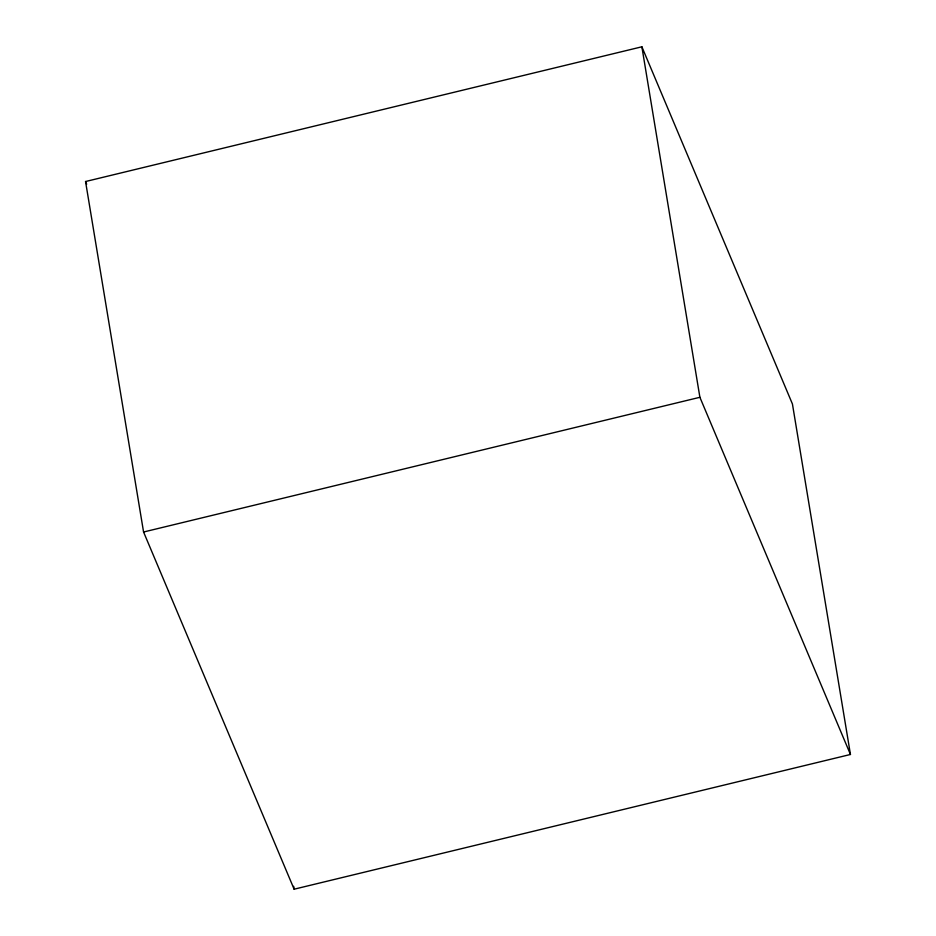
<?xml version="1.0" encoding="UTF-8"?>
<svg xmlns="http://www.w3.org/2000/svg" width="936" height="936" viewBox="0 0 936 936"><rect width="100%" height="100%" fill="white"/><g stroke="black" fill="none" stroke-linecap="round" stroke-linejoin="round"><path stroke-width="1.4" d="M85.55 181.525L641.874 46.8L792.429 403.989L850.45 754.475L294.126 889.2L143.571 532.011L85.55 181.525L86.674 184.205M143.571 532.011L699.894 397.297L850.45 754.475M641.874 46.8L699.894 397.297M293.647 886.31L294.126 889.2"/></g></svg>
